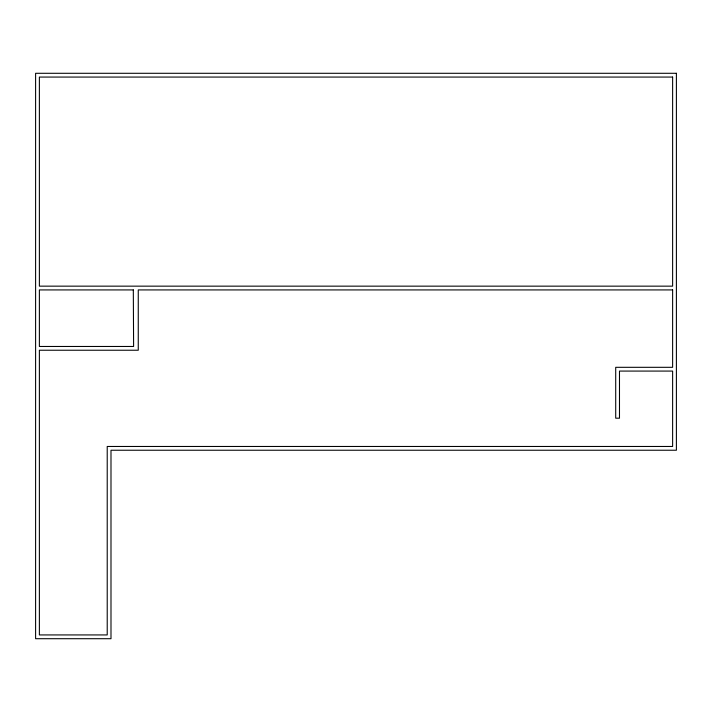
<?xml version="1.0" encoding="UTF-8"?>
<svg xmlns="http://www.w3.org/2000/svg" width="712" height="712" viewBox="0 0 712 712"><rect width="100%" height="100%" fill="white"/><g stroke="black" fill="none" stroke-linecap="round" stroke-linejoin="round"><path stroke-width="1.07" d="M676.4 73.291L35.6 73.291L35.6 638.708L110.992 638.708L110.992 450.233L676.4 450.233L676.4 73.291M672.626 77.065L39.374 77.065L39.374 286.153L672.626 286.153L672.626 77.065M133.313 289.926L39.374 289.926L39.374 346.468L133.607 346.468L133.313 289.926M672.626 289.926L138.261 289.926L138.261 350.233L39.374 350.233L39.374 634.935L107.218 634.935L107.218 446.469L672.626 446.469L672.626 371.077L619.485 371.077L619.485 418.193L615.711 418.193L615.711 367.312L672.626 367.312L672.626 289.926"/></g></svg>
